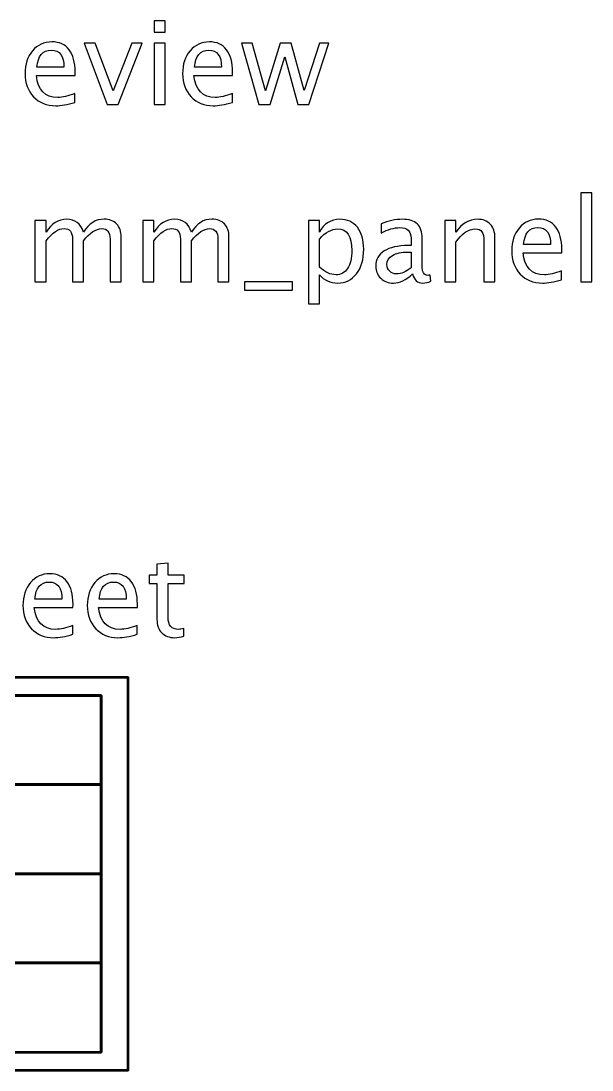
# Model space of a CAD drawing. Header units: centimetres. Extents: x -206 to 200, y -220 to 221.
# Drawn here: x -61.4 to 25.8, y -220.5 to -60.1 of the extents above; entities that cross this region are included whole.
import ezdxf

# ---------------------------------------------------------------- set-up
doc = ezdxf.new("R2010")
doc.units = ezdxf.units.CM
doc.header["$MEASUREMENT"] = 0
doc.layers.add('Layer 1', color=7, linetype='Continuous')

msp = doc.modelspace()

# ---------------------------------------------------------------- linework, layer by layer
at = {"layer": 'Layer 1', "lineweight": 53}
msp.add_lwpolyline([(-135.00001, -220.49999), (-45.00001, -220.49999), (-45.00001, -160.49999), (-135.00001, -160.49999), (-135.00001, -220.49999)], close=True, dxfattribs=at)
at = {"layer": 'Layer 1', "color": 1, "lineweight": 53}
for points in [[(-62.75, -176.875), (-49.125, -176.875), (-49.125, -163.25), (-62.75, -163.25), (-62.75, -176.875)], [(-62.75, -190.5), (-49.125, -190.5), (-49.125, -176.875), (-62.75, -176.875), (-62.75, -190.5)], [(-62.75, -204.125), (-49.125, -204.125), (-49.125, -190.5), (-62.75, -190.5), (-62.75, -204.125)], [(-62.75, -217.75), (-49.125, -217.75), (-49.125, -204.125), (-62.75, -204.125), (-62.75, -217.75)]]:
    msp.add_lwpolyline(points, close=True, dxfattribs=at)
at = {"layer": 'Layer 1'}
for points, knots in [([(-41.05944, -61.81603), (-41.05944, -61.81603), (-41.05944, -60.12269), (-41.05944, -60.12269), (-41.05944, -60.12269), (-41.05944, -60.12269), (-39.3661, -60.12269), (-39.3661, -60.12269), (-39.3661, -60.12269), (-39.3661, -60.12269), (-39.3661, -61.81603), (-39.3661, -61.81603), (-39.3661, -61.81603), (-39.3661, -61.81603), (-41.05944, -61.81603), (-41.05944, -61.81603)], [0, 0, 0, 0, 0.2, 0.2, 0.2, 0.2, 0.4, 0.4, 0.4, 0.4, 0.6, 0.6, 0.6, 0.6, 1, 1, 1, 1]), ([(-53.15384, -72.57575), (-54.29155, -72.91677), (-55.26463, -73.08728), (-56.07601, -73.08728), (-56.07601, -73.08728), (-57.46067, -73.08728), (-58.58662, -72.62867), (-59.45386, -71.71438), (-59.45386, -71.71438), (-60.32111, -70.8001), (-60.7562, -69.61536), (-60.7562, -68.15721), (-60.7562, -68.15721), (-60.7562, -66.74316), (-60.37402, -65.58193), (-59.60673, -64.67353), (-59.60673, -64.67353), (-58.83944, -63.76806), (-57.85754, -63.31533), (-56.66104, -63.31533), (-56.66104, -63.31533), (-55.52921, -63.31533), (-54.65314, -63.71809), (-54.03578, -64.5236), (-54.03578, -64.5236), (-53.41842, -65.32911), (-53.10974, -66.46975), (-53.10974, -67.94848), (-53.10974, -67.94848), (-53.10974, -67.94848), (-53.11856, -68.46589), (-53.11856, -68.46589), (-53.11856, -68.46589), (-53.11856, -68.46589), (-59.02759, -68.46589), (-59.02759, -68.46589), (-59.02759, -68.46589), (-58.78064, -70.70015), (-57.68997, -71.81728), (-55.75851, -71.81728), (-55.75851, -71.81728), (-55.05002, -71.81728), (-54.18277, -71.61737), (-53.15384, -71.21755), (-53.15384, -71.21755), (-53.15384, -71.21755), (-53.15384, -72.57575), (-53.15384, -72.57575)], [0, 0, 0, 0, 0.076923077, 0.076923077, 0.076923077, 0.076923077, 0.153846154, 0.153846154, 0.153846154, 0.153846154, 0.230769231, 0.230769231, 0.230769231, 0.230769231, 0.307692308, 0.307692308, 0.307692308, 0.307692308, 0.384615385, 0.384615385, 0.384615385, 0.384615385, 0.461538462, 0.461538462, 0.461538462, 0.461538462, 0.538461538, 0.538461538, 0.538461538, 0.538461538, 0.615384615, 0.615384615, 0.615384615, 0.615384615, 0.692307692, 0.692307692, 0.692307692, 0.692307692, 0.769230769, 0.769230769, 0.769230769, 0.769230769, 0.846153846, 0.846153846, 0.846153846, 0.846153846, 1, 1, 1, 1]), ([(-48.24141, -72.87561), (-48.24141, -72.87561), (-51.72215, -63.527), (-51.72215, -63.527), (-51.72215, -63.527), (-51.72215, -63.527), (-50.02882, -63.527), (-50.02882, -63.527), (-50.02882, -63.527), (-50.02882, -63.527), (-47.31537, -70.79128), (-47.31537, -70.79128), (-47.31537, -70.79128), (-47.31537, -70.79128), (-44.44317, -63.527), (-44.44317, -63.527), (-44.44317, -63.527), (-44.44317, -63.527), (-42.84979, -63.527), (-42.84979, -63.527), (-42.84979, -63.527), (-42.84979, -63.527), (-46.54514, -72.87561), (-46.54514, -72.87561), (-46.54514, -72.87561), (-46.54514, -72.87561), (-48.24141, -72.87561), (-48.24141, -72.87561)], [0, 0, 0, 0, 0.125, 0.125, 0.125, 0.125, 0.25, 0.25, 0.25, 0.25, 0.375, 0.375, 0.375, 0.375, 0.5, 0.5, 0.5, 0.5, 0.625, 0.625, 0.625, 0.625, 0.75, 0.75, 0.75, 0.75, 1, 1, 1, 1]), ([(-41.05944, -72.87561), (-41.05944, -72.87561), (-41.05944, -63.527), (-41.05944, -63.527), (-41.05944, -63.527), (-41.05944, -63.527), (-39.3661, -63.527), (-39.3661, -63.527), (-39.3661, -63.527), (-39.3661, -63.527), (-39.3661, -72.87561), (-39.3661, -72.87561), (-39.3661, -72.87561), (-39.3661, -72.87561), (-41.05944, -72.87561), (-41.05944, -72.87561)], [0, 0, 0, 0, 0.2, 0.2, 0.2, 0.2, 0.4, 0.4, 0.4, 0.4, 0.6, 0.6, 0.6, 0.6, 1, 1, 1, 1]), ([(-29.10027, -72.57575), (-30.23798, -72.91677), (-31.21106, -73.08728), (-32.02244, -73.08728), (-32.02244, -73.08728), (-33.4071, -73.08728), (-34.53305, -72.62867), (-35.40029, -71.71438), (-35.40029, -71.71438), (-36.26754, -70.8001), (-36.70263, -69.61536), (-36.70263, -68.15721), (-36.70263, -68.15721), (-36.70263, -66.74316), (-36.32045, -65.58193), (-35.55316, -64.67353), (-35.55316, -64.67353), (-34.78587, -63.76806), (-33.80397, -63.31533), (-32.60747, -63.31533), (-32.60747, -63.31533), (-31.47564, -63.31533), (-30.59957, -63.71809), (-29.98221, -64.5236), (-29.98221, -64.5236), (-29.36485, -65.32911), (-29.05617, -66.46975), (-29.05617, -67.94848), (-29.05617, -67.94848), (-29.05617, -67.94848), (-29.06499, -68.46589), (-29.06499, -68.46589), (-29.06499, -68.46589), (-29.06499, -68.46589), (-34.97402, -68.46589), (-34.97402, -68.46589), (-34.97402, -68.46589), (-34.72707, -70.70015), (-33.6364, -71.81728), (-31.70494, -71.81728), (-31.70494, -71.81728), (-30.99645, -71.81728), (-30.1292, -71.61737), (-29.10027, -71.21755), (-29.10027, -71.21755), (-29.10027, -71.21755), (-29.10027, -72.57575), (-29.10027, -72.57575)], [0, 0, 0, 0, 0.076923077, 0.076923077, 0.076923077, 0.076923077, 0.153846154, 0.153846154, 0.153846154, 0.153846154, 0.230769231, 0.230769231, 0.230769231, 0.230769231, 0.307692308, 0.307692308, 0.307692308, 0.307692308, 0.384615385, 0.384615385, 0.384615385, 0.384615385, 0.461538462, 0.461538462, 0.461538462, 0.461538462, 0.538461538, 0.538461538, 0.538461538, 0.538461538, 0.615384615, 0.615384615, 0.615384615, 0.615384615, 0.692307692, 0.692307692, 0.692307692, 0.692307692, 0.769230769, 0.769230769, 0.769230769, 0.769230769, 0.846153846, 0.846153846, 0.846153846, 0.846153846, 1, 1, 1, 1]), ([(-25.04039, -72.87561), (-25.04039, -72.87561), (-27.7215, -63.527), (-27.7215, -63.527), (-27.7215, -63.527), (-27.7215, -63.527), (-26.06932, -63.527), (-26.06932, -63.527), (-26.06932, -63.527), (-26.06932, -63.527), (-24.01439, -70.7854), (-24.01439, -70.7854), (-24.01439, -70.7854), (-24.01439, -70.7854), (-21.79777, -63.527), (-21.79777, -63.527), (-21.79777, -63.527), (-21.79777, -63.527), (-20.10444, -63.527), (-20.10444, -63.527), (-20.10444, -63.527), (-20.10444, -63.527), (-18.15534, -70.77364), (-18.15534, -70.77364), (-18.15534, -70.77364), (-18.15534, -70.77364), (-15.79761, -63.527), (-15.79761, -63.527), (-15.79761, -63.527), (-15.79761, -63.527), (-14.35122, -63.527), (-14.35122, -63.527), (-14.35122, -63.527), (-14.35122, -63.527), (-17.40275, -72.87561), (-17.40275, -72.87561), (-17.40275, -72.87561), (-17.40275, -72.87561), (-19.09608, -72.87561), (-19.09608, -72.87561), (-19.09608, -72.87561), (-19.09608, -72.87561), (-21.10103, -65.58487), (-21.10103, -65.58487), (-21.10103, -65.58487), (-21.10103, -65.58487), (-23.34705, -72.87561), (-23.34705, -72.87561), (-23.34705, -72.87561), (-23.34705, -72.87561), (-25.04039, -72.87561), (-25.04039, -72.87561)], [0, 0, 0, 0, 0.071428571, 0.071428571, 0.071428571, 0.071428571, 0.142857143, 0.142857143, 0.142857143, 0.142857143, 0.214285714, 0.214285714, 0.214285714, 0.214285714, 0.285714286, 0.285714286, 0.285714286, 0.285714286, 0.357142857, 0.357142857, 0.357142857, 0.357142857, 0.428571429, 0.428571429, 0.428571429, 0.428571429, 0.5, 0.5, 0.5, 0.5, 0.571428571, 0.571428571, 0.571428571, 0.571428571, 0.642857143, 0.642857143, 0.642857143, 0.642857143, 0.714285714, 0.714285714, 0.714285714, 0.714285714, 0.785714286, 0.785714286, 0.785714286, 0.785714286, 0.857142857, 0.857142857, 0.857142857, 0.857142857, 1, 1, 1, 1]), ([(-58.93939, -67.19589), (-58.93939, -67.19589), (-54.81189, -67.19589), (-54.81189, -67.19589), (-54.81189, -67.19589), (-54.81189, -65.45552), (-55.46159, -64.58533), (-56.75805, -64.58533), (-56.75805, -64.58533), (-58.06333, -64.58533), (-58.78946, -65.45552), (-58.93939, -67.19589)], [0, 0, 0, 0, 0.25, 0.25, 0.25, 0.25, 0.5, 0.5, 0.5, 0.5, 1, 1, 1, 1]), ([(-34.88582, -67.19589), (-34.88582, -67.19589), (-30.75832, -67.19589), (-30.75832, -67.19589), (-30.75832, -67.19589), (-30.75832, -65.45552), (-31.40802, -64.58533), (-32.70448, -64.58533), (-32.70448, -64.58533), (-34.00976, -64.58533), (-34.73589, -65.45552), (-34.88582, -67.19589)], [0, 0, 0, 0, 0.25, 0.25, 0.25, 0.25, 0.5, 0.5, 0.5, 0.5, 1, 1, 1, 1]), ([(24.13095, -99.9807), (24.13095, -99.9807), (24.13095, -86.38112), (24.13095, -86.38112), (24.13095, -86.38112), (24.13095, -86.38112), (25.82429, -86.38112), (25.82429, -86.38112), (25.82429, -86.38112), (25.82429, -86.38112), (25.82429, -99.9807), (25.82429, -99.9807), (25.82429, -99.9807), (25.82429, -99.9807), (24.13095, -99.9807), (24.13095, -99.9807)], [0, 0, 0, 0, 0.2, 0.2, 0.2, 0.2, 0.4, 0.4, 0.4, 0.4, 0.6, 0.6, 0.6, 0.6, 1, 1, 1, 1]), ([(-59.24219, -99.9807), (-59.24219, -99.9807), (-59.24219, -90.63209), (-59.24219, -90.63209), (-59.24219, -90.63209), (-59.24219, -90.63209), (-57.54885, -90.63209), (-57.54885, -90.63209), (-57.54885, -90.63209), (-57.54885, -90.63209), (-57.54885, -92.39892), (-57.54885, -92.39892), (-57.54885, -92.39892), (-56.72277, -91.0907), (-55.66443, -90.43806), (-54.36797, -90.43806), (-54.36797, -90.43806), (-53.11855, -90.43806), (-52.26895, -91.0907), (-51.81621, -92.39892), (-51.81621, -92.39892), (-51.01364, -91.07894), (-49.96707, -90.42042), (-48.68237, -90.42042), (-48.68237, -90.42042), (-47.86216, -90.42042), (-47.22422, -90.66149), (-46.76855, -91.14656), (-46.76855, -91.14656), (-46.31288, -91.63163), (-46.08358, -92.31072), (-46.08358, -93.18385), (-46.08358, -93.18385), (-46.08358, -93.18385), (-46.08358, -99.9807), (-46.08358, -99.9807), (-46.08358, -99.9807), (-46.08358, -99.9807), (-47.77691, -99.9807), (-47.77691, -99.9807), (-47.77691, -99.9807), (-47.77691, -99.9807), (-47.77691, -93.46313), (-47.77691, -93.46313), (-47.77691, -93.46313), (-47.77691, -92.39892), (-48.20024, -91.86681), (-49.04691, -91.86681), (-49.04691, -91.86681), (-49.92591, -91.86681), (-50.84902, -92.48711), (-51.81621, -93.73065), (-51.81621, -93.73065), (-51.81621, -93.73065), (-51.81621, -99.9807), (-51.81621, -99.9807), (-51.81621, -99.9807), (-51.81621, -99.9807), (-53.50955, -99.9807), (-53.50955, -99.9807), (-53.50955, -99.9807), (-53.50955, -99.9807), (-53.50955, -93.45725), (-53.50955, -93.45725), (-53.50955, -93.45725), (-53.50955, -92.38422), (-53.93876, -91.84917), (-54.80013, -91.84917), (-54.80013, -91.84917), (-55.65561, -91.84917), (-56.57283, -92.47241), (-57.54885, -93.72183), (-57.54885, -93.72183), (-57.54885, -93.72183), (-57.54885, -99.9807), (-57.54885, -99.9807), (-57.54885, -99.9807), (-57.54885, -99.9807), (-59.24219, -99.9807), (-59.24219, -99.9807)], [0, 0, 0, 0, 0.047619048, 0.047619048, 0.047619048, 0.047619048, 0.095238095, 0.095238095, 0.095238095, 0.095238095, 0.142857143, 0.142857143, 0.142857143, 0.142857143, 0.19047619, 0.19047619, 0.19047619, 0.19047619, 0.238095238, 0.238095238, 0.238095238, 0.238095238, 0.285714286, 0.285714286, 0.285714286, 0.285714286, 0.333333333, 0.333333333, 0.333333333, 0.333333333, 0.380952381, 0.380952381, 0.380952381, 0.380952381, 0.428571429, 0.428571429, 0.428571429, 0.428571429, 0.476190476, 0.476190476, 0.476190476, 0.476190476, 0.523809524, 0.523809524, 0.523809524, 0.523809524, 0.571428571, 0.571428571, 0.571428571, 0.571428571, 0.619047619, 0.619047619, 0.619047619, 0.619047619, 0.666666667, 0.666666667, 0.666666667, 0.666666667, 0.714285714, 0.714285714, 0.714285714, 0.714285714, 0.761904762, 0.761904762, 0.761904762, 0.761904762, 0.80952381, 0.80952381, 0.80952381, 0.80952381, 0.857142857, 0.857142857, 0.857142857, 0.857142857, 0.904761905, 0.904761905, 0.904761905, 0.904761905, 1, 1, 1, 1]), ([(-42.77335, -99.9807), (-42.77335, -99.9807), (-42.77335, -90.63209), (-42.77335, -90.63209), (-42.77335, -90.63209), (-42.77335, -90.63209), (-41.08001, -90.63209), (-41.08001, -90.63209), (-41.08001, -90.63209), (-41.08001, -90.63209), (-41.08001, -92.39892), (-41.08001, -92.39892), (-41.08001, -92.39892), (-40.25393, -91.0907), (-39.19559, -90.43806), (-37.89913, -90.43806), (-37.89913, -90.43806), (-36.64971, -90.43806), (-35.80011, -91.0907), (-35.34737, -92.39892), (-35.34737, -92.39892), (-34.5448, -91.07894), (-33.49823, -90.42042), (-32.21353, -90.42042), (-32.21353, -90.42042), (-31.39332, -90.42042), (-30.75538, -90.66149), (-30.29971, -91.14656), (-30.29971, -91.14656), (-29.84404, -91.63163), (-29.61474, -92.31072), (-29.61474, -93.18385), (-29.61474, -93.18385), (-29.61474, -93.18385), (-29.61474, -99.9807), (-29.61474, -99.9807), (-29.61474, -99.9807), (-29.61474, -99.9807), (-31.30807, -99.9807), (-31.30807, -99.9807), (-31.30807, -99.9807), (-31.30807, -99.9807), (-31.30807, -93.46313), (-31.30807, -93.46313), (-31.30807, -93.46313), (-31.30807, -92.39892), (-31.7314, -91.86681), (-32.57807, -91.86681), (-32.57807, -91.86681), (-33.45707, -91.86681), (-34.38018, -92.48711), (-35.34737, -93.73065), (-35.34737, -93.73065), (-35.34737, -93.73065), (-35.34737, -99.9807), (-35.34737, -99.9807), (-35.34737, -99.9807), (-35.34737, -99.9807), (-37.04071, -99.9807), (-37.04071, -99.9807), (-37.04071, -99.9807), (-37.04071, -99.9807), (-37.04071, -93.45725), (-37.04071, -93.45725), (-37.04071, -93.45725), (-37.04071, -92.38422), (-37.46992, -91.84917), (-38.33129, -91.84917), (-38.33129, -91.84917), (-39.18677, -91.84917), (-40.10399, -92.47241), (-41.08001, -93.72183), (-41.08001, -93.72183), (-41.08001, -93.72183), (-41.08001, -99.9807), (-41.08001, -99.9807), (-41.08001, -99.9807), (-41.08001, -99.9807), (-42.77335, -99.9807), (-42.77335, -99.9807)], [0, 0, 0, 0, 0.047619048, 0.047619048, 0.047619048, 0.047619048, 0.095238095, 0.095238095, 0.095238095, 0.095238095, 0.142857143, 0.142857143, 0.142857143, 0.142857143, 0.19047619, 0.19047619, 0.19047619, 0.19047619, 0.238095238, 0.238095238, 0.238095238, 0.238095238, 0.285714286, 0.285714286, 0.285714286, 0.285714286, 0.333333333, 0.333333333, 0.333333333, 0.333333333, 0.380952381, 0.380952381, 0.380952381, 0.380952381, 0.428571429, 0.428571429, 0.428571429, 0.428571429, 0.476190476, 0.476190476, 0.476190476, 0.476190476, 0.523809524, 0.523809524, 0.523809524, 0.523809524, 0.571428571, 0.571428571, 0.571428571, 0.571428571, 0.619047619, 0.619047619, 0.619047619, 0.619047619, 0.666666667, 0.666666667, 0.666666667, 0.666666667, 0.714285714, 0.714285714, 0.714285714, 0.714285714, 0.761904762, 0.761904762, 0.761904762, 0.761904762, 0.80952381, 0.80952381, 0.80952381, 0.80952381, 0.857142857, 0.857142857, 0.857142857, 0.857142857, 0.904761905, 0.904761905, 0.904761905, 0.904761905, 1, 1, 1, 1]), ([(-17.48507, -103.38501), (-17.48507, -103.38501), (-17.48507, -90.63209), (-17.48507, -90.63209), (-17.48507, -90.63209), (-17.48507, -90.63209), (-15.79173, -90.63209), (-15.79173, -90.63209), (-15.79173, -90.63209), (-15.79173, -90.63209), (-15.79173, -92.39892), (-15.79173, -92.39892), (-15.79173, -92.39892), (-15.09794, -91.0907), (-14.0543, -90.43806), (-12.66377, -90.43806), (-12.66377, -90.43806), (-11.53782, -90.43806), (-10.65294, -90.8467), (-10.00618, -91.6669), (-10.00618, -91.6669), (-9.35942, -92.48711), (-9.03604, -93.60718), (-9.03604, -95.02711), (-9.03604, -95.02711), (-9.03604, -96.57345), (-9.40352, -97.82288), (-10.13553, -98.7695), (-10.13553, -98.7695), (-10.86754, -99.71906), (-11.8318, -100.19237), (-13.02537, -100.19237), (-13.02537, -100.19237), (-14.13368, -100.19237), (-15.05678, -99.76903), (-15.79173, -98.91943), (-15.79173, -98.91943), (-15.79173, -98.91943), (-15.79173, -103.38501), (-15.79173, -103.38501), (-15.79173, -103.38501), (-15.79173, -103.38501), (-17.48507, -103.38501), (-17.48507, -103.38501)], [0, 0, 0, 0, 0.083333333, 0.083333333, 0.083333333, 0.083333333, 0.166666667, 0.166666667, 0.166666667, 0.166666667, 0.25, 0.25, 0.25, 0.25, 0.333333333, 0.333333333, 0.333333333, 0.333333333, 0.416666667, 0.416666667, 0.416666667, 0.416666667, 0.5, 0.5, 0.5, 0.5, 0.583333333, 0.583333333, 0.583333333, 0.583333333, 0.666666667, 0.666666667, 0.666666667, 0.666666667, 0.75, 0.75, 0.75, 0.75, 0.833333333, 0.833333333, 0.833333333, 0.833333333, 1, 1, 1, 1]), ([(-1.56597, -98.79007), (-2.58315, -99.72494), (-3.5621, -100.19237), (-4.50285, -100.19237), (-4.50285, -100.19237), (-5.27602, -100.19237), (-5.91984, -99.9513), (-6.42842, -99.46623), (-6.42842, -99.46623), (-6.93995, -98.98116), (-7.19572, -98.36968), (-7.19572, -97.63179), (-7.19572, -97.63179), (-7.19572, -96.61167), (-6.7665, -95.82674), (-5.90808, -95.27994), (-5.90808, -95.27994), (-5.04965, -94.73313), (-3.81787, -94.45973), (-2.21273, -94.45973), (-2.21273, -94.45973), (-2.21273, -94.45973), (-1.81585, -94.45973), (-1.81585, -94.45973), (-1.81585, -94.45973), (-1.81585, -94.45973), (-1.81585, -93.33378), (-1.81585, -93.33378), (-1.81585, -93.33378), (-1.81585, -92.24899), (-2.3803, -91.70806), (-3.51213, -91.70806), (-3.51213, -91.70806), (-4.38819, -91.70806), (-5.34657, -91.9844), (-6.38433, -92.53709), (-6.38433, -92.53709), (-6.38433, -92.53709), (-6.38433, -91.14362), (-6.38433, -91.14362), (-6.38433, -91.14362), (-5.24368, -90.67325), (-4.16771, -90.43806), (-3.15935, -90.43806), (-3.15935, -90.43806), (-2.12159, -90.43806), (-1.3543, -90.67325), (-0.86335, -91.14656), (-0.86335, -91.14656), (-0.36947, -91.61987), (-0.12252, -92.34894), (-0.12252, -93.33378), (-0.12252, -93.33378), (-0.12252, -93.33378), (-0.12252, -97.55829), (-0.12252, -97.55829), (-0.12252, -97.55829), (-0.12252, -98.52549), (0.1744, -99.01056), (0.77118, -99.01056), (0.77118, -99.01056), (0.84468, -99.01056), (0.95345, -98.9988), (1.0975, -98.97528), (1.0975, -98.97528), (1.0975, -98.97528), (1.21803, -99.91602), (1.21803, -99.91602), (1.21803, -99.91602), (0.83292, -100.10123), (0.40959, -100.19237), (-0.05491, -100.19237), (-0.05491, -100.19237), (-0.84572, -100.19237), (-1.34842, -99.72494), (-1.56597, -98.79007)], [0, 0, 0, 0, 0.05, 0.05, 0.05, 0.05, 0.1, 0.1, 0.1, 0.1, 0.15, 0.15, 0.15, 0.15, 0.2, 0.2, 0.2, 0.2, 0.25, 0.25, 0.25, 0.25, 0.3, 0.3, 0.3, 0.3, 0.35, 0.35, 0.35, 0.35, 0.4, 0.4, 0.4, 0.4, 0.45, 0.45, 0.45, 0.45, 0.5, 0.5, 0.5, 0.5, 0.55, 0.55, 0.55, 0.55, 0.6, 0.6, 0.6, 0.6, 0.65, 0.65, 0.65, 0.65, 0.7, 0.7, 0.7, 0.7, 0.75, 0.75, 0.75, 0.75, 0.8, 0.8, 0.8, 0.8, 0.85, 0.85, 0.85, 0.85, 0.9, 0.9, 0.9, 0.9, 1, 1, 1, 1]), ([(3.35528, -99.9807), (3.35528, -99.9807), (3.35528, -90.63209), (3.35528, -90.63209), (3.35528, -90.63209), (3.35528, -90.63209), (5.04862, -90.63209), (5.04862, -90.63209), (5.04862, -90.63209), (5.04862, -90.63209), (5.04862, -92.39892), (5.04862, -92.39892), (5.04862, -92.39892), (5.94526, -91.0907), (7.04475, -90.43806), (8.34415, -90.43806), (8.34415, -90.43806), (9.16142, -90.43806), (9.81112, -90.69382), (10.29031, -91.20829), (10.29031, -91.20829), (10.7695, -91.71982), (11.01056, -92.41068), (11.01056, -93.27498), (11.01056, -93.27498), (11.01056, -93.27498), (11.01056, -99.9807), (11.01056, -99.9807), (11.01056, -99.9807), (11.01056, -99.9807), (9.31723, -99.9807), (9.31723, -99.9807), (9.31723, -99.9807), (9.31723, -99.9807), (9.31723, -93.82767), (9.31723, -93.82767), (9.31723, -93.82767), (9.31723, -93.13387), (9.21433, -92.63998), (9.01149, -92.346), (9.01149, -92.346), (8.8057, -92.04908), (8.46762, -91.90209), (7.99431, -91.90209), (7.99431, -91.90209), (6.95362, -91.90209), (5.97172, -92.58119), (5.04862, -93.93938), (5.04862, -93.93938), (5.04862, -93.93938), (5.04862, -99.9807), (5.04862, -99.9807), (5.04862, -99.9807), (5.04862, -99.9807), (3.35528, -99.9807), (3.35528, -99.9807)], [0, 0, 0, 0, 0.066666667, 0.066666667, 0.066666667, 0.066666667, 0.133333333, 0.133333333, 0.133333333, 0.133333333, 0.2, 0.2, 0.2, 0.2, 0.266666667, 0.266666667, 0.266666667, 0.266666667, 0.333333333, 0.333333333, 0.333333333, 0.333333333, 0.4, 0.4, 0.4, 0.4, 0.466666667, 0.466666667, 0.466666667, 0.466666667, 0.533333333, 0.533333333, 0.533333333, 0.533333333, 0.6, 0.6, 0.6, 0.6, 0.666666667, 0.666666667, 0.666666667, 0.666666667, 0.733333333, 0.733333333, 0.733333333, 0.733333333, 0.8, 0.8, 0.8, 0.8, 0.866666667, 0.866666667, 0.866666667, 0.866666667, 1, 1, 1, 1]), ([(21.16468, -99.68084), (20.02697, -100.02186), (19.05389, -100.19237), (18.24251, -100.19237), (18.24251, -100.19237), (16.85785, -100.19237), (15.7319, -99.73376), (14.86466, -98.81947), (14.86466, -98.81947), (13.99741, -97.90519), (13.56232, -96.72045), (13.56232, -95.2623), (13.56232, -95.2623), (13.56232, -93.84825), (13.9445, -92.68702), (14.71179, -91.77862), (14.71179, -91.77862), (15.47908, -90.87315), (16.46098, -90.42042), (17.65748, -90.42042), (17.65748, -90.42042), (18.78931, -90.42042), (19.66538, -90.82318), (20.28274, -91.62869), (20.28274, -91.62869), (20.9001, -92.4342), (21.20878, -93.57484), (21.20878, -95.05357), (21.20878, -95.05357), (21.20878, -95.05357), (21.19996, -95.57098), (21.19996, -95.57098), (21.19996, -95.57098), (21.19996, -95.57098), (15.29093, -95.57098), (15.29093, -95.57098), (15.29093, -95.57098), (15.53788, -97.80524), (16.62855, -98.92237), (18.56001, -98.92237), (18.56001, -98.92237), (19.2685, -98.92237), (20.13575, -98.72246), (21.16468, -98.32264), (21.16468, -98.32264), (21.16468, -98.32264), (21.16468, -99.68084), (21.16468, -99.68084)], [0, 0, 0, 0, 0.076923077, 0.076923077, 0.076923077, 0.076923077, 0.153846154, 0.153846154, 0.153846154, 0.153846154, 0.230769231, 0.230769231, 0.230769231, 0.230769231, 0.307692308, 0.307692308, 0.307692308, 0.307692308, 0.384615385, 0.384615385, 0.384615385, 0.384615385, 0.461538462, 0.461538462, 0.461538462, 0.461538462, 0.538461538, 0.538461538, 0.538461538, 0.538461538, 0.615384615, 0.615384615, 0.615384615, 0.615384615, 0.692307692, 0.692307692, 0.692307692, 0.692307692, 0.769230769, 0.769230769, 0.769230769, 0.769230769, 0.846153846, 0.846153846, 0.846153846, 0.846153846, 1, 1, 1, 1]), ([(-15.79173, -97.75232), (-14.91861, -98.53137), (-14.08664, -98.92237), (-13.29583, -98.92237), (-13.29583, -98.92237), (-12.51678, -98.92237), (-11.91412, -98.59605), (-11.49078, -97.94635), (-11.49078, -97.94635), (-11.06451, -97.29665), (-10.85284, -96.38237), (-10.85284, -95.20056), (-10.85284, -95.20056), (-10.85284, -93.01334), (-11.57604, -91.91973), (-13.02243, -91.91973), (-13.02243, -91.91973), (-13.96905, -91.91973), (-14.89215, -92.43126), (-15.79173, -93.45725), (-15.79173, -93.45725), (-15.79173, -93.45725), (-15.79173, -97.75232), (-15.79173, -97.75232)], [0, 0, 0, 0, 0.142857143, 0.142857143, 0.142857143, 0.142857143, 0.285714286, 0.285714286, 0.285714286, 0.285714286, 0.428571429, 0.428571429, 0.428571429, 0.428571429, 0.571428571, 0.571428571, 0.571428571, 0.571428571, 0.714285714, 0.714285714, 0.714285714, 0.714285714, 1, 1, 1, 1]), ([(15.37913, -94.30098), (15.37913, -94.30098), (19.50663, -94.30098), (19.50663, -94.30098), (19.50663, -94.30098), (19.50663, -92.56061), (18.85693, -91.69042), (17.56047, -91.69042), (17.56047, -91.69042), (16.25519, -91.69042), (15.52906, -92.56061), (15.37913, -94.30098)], [0, 0, 0, 0, 0.25, 0.25, 0.25, 0.25, 0.5, 0.5, 0.5, 0.5, 1, 1, 1, 1]), ([(-1.81585, -97.86697), (-1.81585, -97.86697), (-1.81585, -95.46514), (-1.81585, -95.46514), (-1.81585, -95.46514), (-1.81585, -95.46514), (-2.35972, -95.44751), (-2.35972, -95.44751), (-2.35972, -95.44751), (-3.30046, -95.44751), (-4.05893, -95.62095), (-4.63808, -95.96785), (-4.63808, -95.96785), (-5.21428, -96.31769), (-5.50238, -96.77924), (-5.50238, -97.35545), (-5.50238, -97.35545), (-5.50238, -97.7582), (-5.35833, -98.09922), (-5.07317, -98.3785), (-5.07317, -98.3785), (-4.78507, -98.65778), (-4.43523, -98.79889), (-4.02072, -98.79889), (-4.02072, -98.79889), (-3.31516, -98.79889), (-2.58021, -98.48727), (-1.81585, -97.86697)], [0, 0, 0, 0, 0.125, 0.125, 0.125, 0.125, 0.25, 0.25, 0.25, 0.25, 0.375, 0.375, 0.375, 0.375, 0.5, 0.5, 0.5, 0.5, 0.625, 0.625, 0.625, 0.625, 0.75, 0.75, 0.75, 0.75, 1, 1, 1, 1]), ([(-27.25701, -101.2507), (-27.25701, -101.2507), (-27.25701, -99.9807), (-27.25701, -99.9807), (-27.25701, -99.9807), (-27.25701, -99.9807), (-19.91923, -99.9807), (-19.91923, -99.9807), (-19.91923, -99.9807), (-19.91923, -99.9807), (-19.91923, -101.2507), (-19.91923, -101.2507), (-19.91923, -101.2507), (-19.91923, -101.2507), (-27.25701, -101.2507), (-27.25701, -101.2507)], [0, 0, 0, 0, 0.2, 0.2, 0.2, 0.2, 0.4, 0.4, 0.4, 0.4, 0.6, 0.6, 0.6, 0.6, 1, 1, 1, 1]), ([(-36.49831, -154.18794), (-37.0216, -154.33199), (-37.47727, -154.40255), (-37.86238, -154.40255), (-37.86238, -154.40255), (-38.72669, -154.40255), (-39.39991, -154.1556), (-39.88204, -153.66171), (-39.88204, -153.66171), (-40.36711, -153.16782), (-40.60817, -152.48285), (-40.60817, -151.60384), (-40.60817, -151.60384), (-40.60817, -151.60384), (-40.60817, -146.11227), (-40.60817, -146.11227), (-40.60817, -146.11227), (-40.60817, -146.11227), (-41.77822, -146.11227), (-41.77822, -146.11227), (-41.77822, -146.11227), (-41.77822, -146.11227), (-41.77822, -144.84227), (-41.77822, -144.84227), (-41.77822, -144.84227), (-41.77822, -144.84227), (-40.60817, -144.84227), (-40.60817, -144.84227), (-40.60817, -144.84227), (-40.60817, -144.84227), (-40.60817, -143.15187), (-40.60817, -143.15187), (-40.60817, -143.15187), (-40.60817, -143.15187), (-38.91484, -142.99019), (-38.91484, -142.99019), (-38.91484, -142.99019), (-38.91484, -142.99019), (-38.91484, -144.84227), (-38.91484, -144.84227), (-38.91484, -144.84227), (-38.91484, -144.84227), (-36.46303, -144.84227), (-36.46303, -144.84227), (-36.46303, -144.84227), (-36.46303, -144.84227), (-36.46303, -146.11227), (-36.46303, -146.11227), (-36.46303, -146.11227), (-36.46303, -146.11227), (-38.91484, -146.11227), (-38.91484, -146.11227), (-38.91484, -146.11227), (-38.91484, -146.11227), (-38.91484, -151.2981), (-38.91484, -151.2981), (-38.91484, -151.2981), (-38.91484, -152.52107), (-38.38273, -153.13255), (-37.32146, -153.13255), (-37.32146, -153.13255), (-37.09509, -153.13255), (-36.82169, -153.09433), (-36.49831, -153.02083), (-36.49831, -153.02083), (-36.49831, -153.02083), (-36.49831, -154.18794), (-36.49831, -154.18794)], [0, 0, 0, 0, 0.055555556, 0.055555556, 0.055555556, 0.055555556, 0.111111111, 0.111111111, 0.111111111, 0.111111111, 0.166666667, 0.166666667, 0.166666667, 0.166666667, 0.222222222, 0.222222222, 0.222222222, 0.222222222, 0.277777778, 0.277777778, 0.277777778, 0.277777778, 0.333333333, 0.333333333, 0.333333333, 0.333333333, 0.388888889, 0.388888889, 0.388888889, 0.388888889, 0.444444444, 0.444444444, 0.444444444, 0.444444444, 0.5, 0.5, 0.5, 0.5, 0.555555556, 0.555555556, 0.555555556, 0.555555556, 0.611111111, 0.611111111, 0.611111111, 0.611111111, 0.666666667, 0.666666667, 0.666666667, 0.666666667, 0.722222222, 0.722222222, 0.722222222, 0.722222222, 0.777777778, 0.777777778, 0.777777778, 0.777777778, 0.833333333, 0.833333333, 0.833333333, 0.833333333, 0.888888889, 0.888888889, 0.888888889, 0.888888889, 1, 1, 1, 1]), ([(-53.4728, -153.89102), (-54.61051, -154.23204), (-55.58359, -154.40255), (-56.39497, -154.40255), (-56.39497, -154.40255), (-57.77963, -154.40255), (-58.90558, -153.94394), (-59.77282, -153.02965), (-59.77282, -153.02965), (-60.64007, -152.11537), (-61.07516, -150.93063), (-61.07516, -149.47248), (-61.07516, -149.47248), (-61.07516, -148.05843), (-60.69298, -146.8972), (-59.92569, -145.9888), (-59.92569, -145.9888), (-59.1584, -145.08333), (-58.1765, -144.6306), (-56.98, -144.6306), (-56.98, -144.6306), (-55.84817, -144.6306), (-54.9721, -145.03336), (-54.35474, -145.83887), (-54.35474, -145.83887), (-53.73738, -146.64438), (-53.4287, -147.78502), (-53.4287, -149.26375), (-53.4287, -149.26375), (-53.4287, -149.26375), (-53.43752, -149.78116), (-53.43752, -149.78116), (-53.43752, -149.78116), (-53.43752, -149.78116), (-59.34655, -149.78116), (-59.34655, -149.78116), (-59.34655, -149.78116), (-59.0996, -152.01542), (-58.00893, -153.13255), (-56.07747, -153.13255), (-56.07747, -153.13255), (-55.36898, -153.13255), (-54.50173, -152.93264), (-53.4728, -152.53282), (-53.4728, -152.53282), (-53.4728, -152.53282), (-53.4728, -153.89102), (-53.4728, -153.89102)], [0, 0, 0, 0, 0.076923077, 0.076923077, 0.076923077, 0.076923077, 0.153846154, 0.153846154, 0.153846154, 0.153846154, 0.230769231, 0.230769231, 0.230769231, 0.230769231, 0.307692308, 0.307692308, 0.307692308, 0.307692308, 0.384615385, 0.384615385, 0.384615385, 0.384615385, 0.461538462, 0.461538462, 0.461538462, 0.461538462, 0.538461538, 0.538461538, 0.538461538, 0.538461538, 0.615384615, 0.615384615, 0.615384615, 0.615384615, 0.692307692, 0.692307692, 0.692307692, 0.692307692, 0.769230769, 0.769230769, 0.769230769, 0.769230769, 0.846153846, 0.846153846, 0.846153846, 0.846153846, 1, 1, 1, 1]), ([(-59.25835, -148.51116), (-59.25835, -148.51116), (-55.13085, -148.51116), (-55.13085, -148.51116), (-55.13085, -148.51116), (-55.13085, -146.77079), (-55.78055, -145.9006), (-57.07701, -145.9006), (-57.07701, -145.9006), (-58.38229, -145.9006), (-59.10842, -146.77079), (-59.25835, -148.51116)], [0, 0, 0, 0, 0.25, 0.25, 0.25, 0.25, 0.5, 0.5, 0.5, 0.5, 1, 1, 1, 1]), ([(-43.645, -153.89102), (-44.78271, -154.23204), (-45.75579, -154.40255), (-46.56717, -154.40255), (-46.56717, -154.40255), (-47.95183, -154.40255), (-49.07778, -153.94394), (-49.94502, -153.02965), (-49.94502, -153.02965), (-50.81227, -152.11537), (-51.24736, -150.93063), (-51.24736, -149.47248), (-51.24736, -149.47248), (-51.24736, -148.05843), (-50.86518, -146.8972), (-50.09789, -145.9888), (-50.09789, -145.9888), (-49.3306, -145.08333), (-48.3487, -144.6306), (-47.1522, -144.6306), (-47.1522, -144.6306), (-46.02037, -144.6306), (-45.1443, -145.03336), (-44.52694, -145.83887), (-44.52694, -145.83887), (-43.90958, -146.64438), (-43.6009, -147.78502), (-43.6009, -149.26375), (-43.6009, -149.26375), (-43.6009, -149.26375), (-43.60972, -149.78116), (-43.60972, -149.78116), (-43.60972, -149.78116), (-43.60972, -149.78116), (-49.51875, -149.78116), (-49.51875, -149.78116), (-49.51875, -149.78116), (-49.2718, -152.01542), (-48.18113, -153.13255), (-46.24967, -153.13255), (-46.24967, -153.13255), (-45.54118, -153.13255), (-44.67393, -152.93264), (-43.645, -152.53282), (-43.645, -152.53282), (-43.645, -152.53282), (-43.645, -153.89102), (-43.645, -153.89102)], [0, 0, 0, 0, 0.076923077, 0.076923077, 0.076923077, 0.076923077, 0.153846154, 0.153846154, 0.153846154, 0.153846154, 0.230769231, 0.230769231, 0.230769231, 0.230769231, 0.307692308, 0.307692308, 0.307692308, 0.307692308, 0.384615385, 0.384615385, 0.384615385, 0.384615385, 0.461538462, 0.461538462, 0.461538462, 0.461538462, 0.538461538, 0.538461538, 0.538461538, 0.538461538, 0.615384615, 0.615384615, 0.615384615, 0.615384615, 0.692307692, 0.692307692, 0.692307692, 0.692307692, 0.769230769, 0.769230769, 0.769230769, 0.769230769, 0.846153846, 0.846153846, 0.846153846, 0.846153846, 1, 1, 1, 1]), ([(-49.43055, -148.51116), (-49.43055, -148.51116), (-45.30305, -148.51116), (-45.30305, -148.51116), (-45.30305, -148.51116), (-45.30305, -146.77079), (-45.95275, -145.9006), (-47.24921, -145.9006), (-47.24921, -145.9006), (-48.55449, -145.9006), (-49.28062, -146.77079), (-49.43055, -148.51116)], [0, 0, 0, 0, 0.25, 0.25, 0.25, 0.25, 0.5, 0.5, 0.5, 0.5, 1, 1, 1, 1])]:
    msp.add_open_spline(points, degree=3, knots=knots, dxfattribs=at)
at = {"layer": 'Layer 1', "lineweight": 53}
for points in [[(-130.875, -163.25), (-130.875, -163.25), (-49.125, -163.25), (-49.125, -163.25)], [(-49.125, -163.25), (-49.125, -163.25), (-49.125, -217.75), (-49.125, -217.75)]]:
    msp.add_open_spline(points, degree=3, dxfattribs=at)
at = {"layer": 'Layer 1', "color": 1, "lineweight": 53}
for points in [[(-130.875, -176.875), (-130.875, -176.875), (-49.125, -176.875), (-49.125, -176.875)], [(-130.875, -190.5), (-130.875, -190.5), (-49.125, -190.5), (-49.125, -190.5)], [(-130.875, -204.125), (-130.875, -204.125), (-49.125, -204.125), (-49.125, -204.125)], [(-130.875, -217.75), (-130.875, -217.75), (-49.125, -217.75), (-49.125, -217.75)]]:
    msp.add_open_spline(points, degree=3, dxfattribs=at)

doc.saveas('drawing.dxf')
